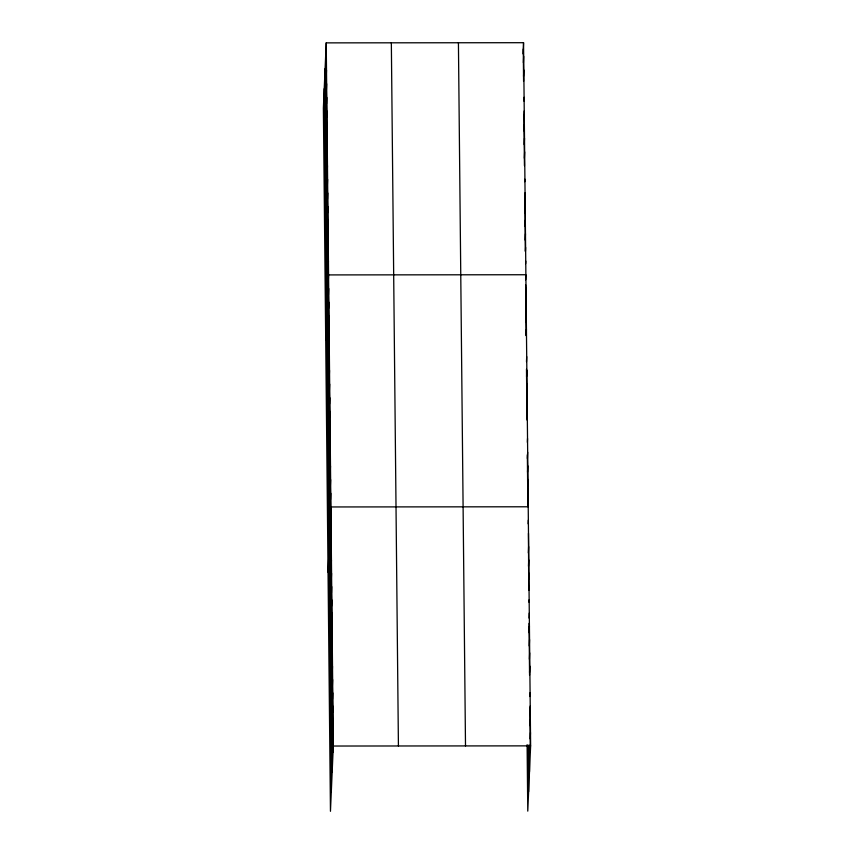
<?xml version="1.0" encoding="UTF-8"?>
<svg xmlns="http://www.w3.org/2000/svg" width="854" height="854" viewBox="0 0 854 854"><rect width="100%" height="100%" fill="white"/><g stroke="black" fill="none" stroke-linecap="round" stroke-linejoin="round"><path stroke-width="1.28" d="M326.228 42.871L323.378 108.138L330.455 811.3L333.306 746.033L326.228 42.871L523.545 42.7L530.622 745.862L527.772 811.129L527.099 744.72M326.089 62.844L326.367 56.513M326.228 76.497L326.506 70.167M326.367 90.14L326.644 83.82M326.506 103.793L326.783 97.463M326.644 117.436L326.922 111.116M326.783 131.089L327.05 124.759M326.911 144.742L327.189 138.412M327.05 158.385L327.328 152.065M327.189 172.038L327.466 165.708M327.328 185.692L327.605 179.361M327.466 199.334L327.744 193.015M327.605 212.988L327.883 206.657M327.744 226.641L328.011 220.311M327.872 240.284L328.149 233.964M328.011 253.937L328.288 247.607M328.149 267.59L328.427 261.26M325.716 340.18L328.566 274.913L525.883 274.742L525.658 279.802M328.427 294.886L328.705 288.556M328.566 308.54L328.843 302.209M328.705 322.182L328.982 315.863M328.843 335.835L329.11 329.505M328.971 349.489L329.249 343.159M329.11 363.131L329.388 356.812M329.249 376.785L329.527 370.455M329.388 390.438L329.665 384.108M329.527 404.081L329.804 397.761M329.665 417.734L329.943 411.404M329.804 431.377L330.071 425.057M329.932 445.03L330.21 438.7M330.071 458.683L330.349 452.353M330.21 472.326L330.487 466.006M330.349 485.979L330.626 479.649M330.487 499.633L330.765 493.302M328.053 572.223L330.904 506.956L528.21 506.785M330.754 526.566L331.032 520.235M330.893 539.845L331.171 533.515M331.021 553.125L331.299 546.795M331.16 566.405L331.437 560.085M331.288 579.685L331.565 573.365M331.427 592.975L331.704 586.645M331.555 606.255L331.832 599.924M331.694 619.534L331.971 613.204M331.822 632.814L332.099 626.494M331.96 646.104L332.238 639.774M332.099 659.384L332.366 653.054M332.227 672.664L332.505 666.333M332.366 685.943L332.633 679.613M332.494 699.223L332.772 692.904M332.633 712.514L332.9 706.183M332.761 725.793L333.039 719.463M332.9 739.073L333.177 732.743M523.054 53.887L523.545 42.7M523.406 62.673L523.683 56.353M523.545 76.326L523.822 69.996M523.929 101.092L524.089 97.303M523.95 117.276L524.228 110.945M524.089 130.929L524.367 124.599M524.228 144.572L524.505 138.252M524.367 158.225L524.644 151.895M524.804 181.731L524.922 179.201M525.05 192.844L525.306 251.289M524.911 212.817L525.189 206.497M525.05 226.47L525.327 220.14M525.189 240.123L525.466 233.793M525.434 251.236L525.605 247.446M525.626 263.63L525.744 261.089M525.744 294.715L526.021 288.396M525.883 308.369L526.149 302.038M526.011 322.022L526.288 315.692M526.427 329.345L526.149 335.665L525.637 284.788M526.48 361.701L526.704 356.641M526.566 376.614L526.843 370.294M526.704 390.267L526.982 383.937M526.843 403.921L527.11 397.59M526.971 417.563L527.249 411.244M527.366 442.34L527.526 438.54M527.388 458.513L527.665 452.193M527.526 472.166L527.804 465.836M527.665 485.819L527.943 479.489M527.804 499.462L528.082 493.142M528.178 523.865L528.348 520.065M528.477 533.355L528.711 590.146M528.338 552.954L528.615 546.635M528.477 566.245L528.743 559.914M528.605 579.524L528.882 573.194M528.85 590.274L529.021 586.474M529.042 602.294L529.149 599.764M529.064 618.104L529.288 613.044M529.138 632.654L529.416 626.324M529.277 645.934L529.555 639.603M529.405 659.213L529.683 652.894M529.544 672.493L529.822 666.173M529.918 696.533L530.088 692.733M529.939 712.343L530.217 706.012M530.078 725.622L530.355 719.303M530.206 738.902L530.483 732.583M333.306 746.033L530.622 745.862M523.267 49.03L523.587 81.29M523.929 114.788L524.441 165.665M526.491 369.174L527.003 420.051M527.356 454.798L527.868 505.664M529.042 623.356L529.565 675.151M529.907 708.361L530.345 752.193M529.224 745.072L529.491 771.642M528.156 745.2L528.615 791.679M458.427 42.753L465.505 745.916M391.345 42.807L398.423 745.969M325.95 49.19L333.028 752.353M325.107 68.64L332.185 771.802M324.232 88.688L331.309 791.85"/></g></svg>
